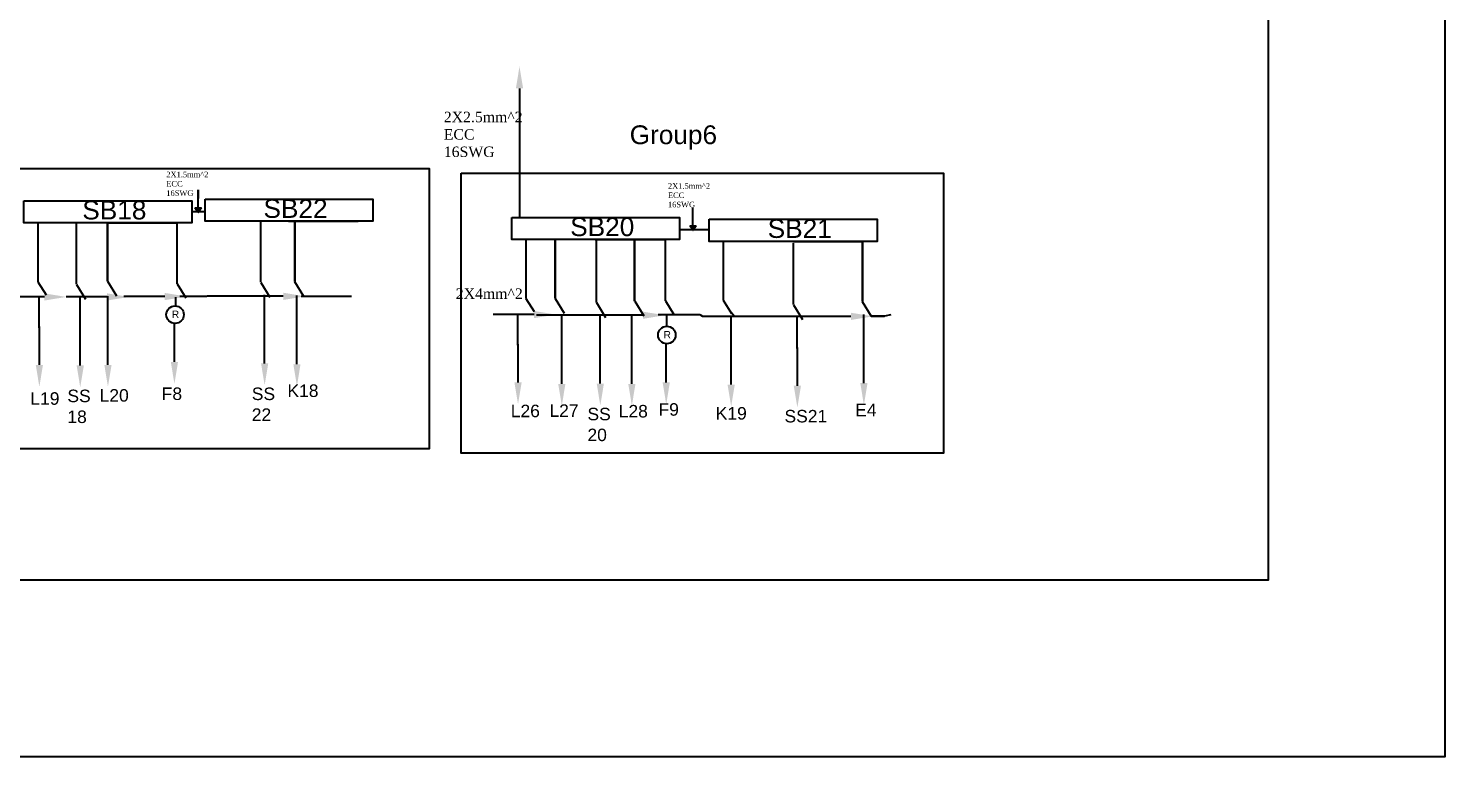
# Model space of a CAD drawing. Header units: inches. Extents: x -412 to 20037, y 548 to 16595.
# Drawn here: x 9136 to 10107, y 6038 to 6537 of the extents above; entities that cross this region are included whole.
import ezdxf
from ezdxf import colors
from ezdxf.entities.mleader import LeaderData, LeaderLine
from ezdxf.math import Vec2, Vec3

# ---------------------------------------------------------------- set-up
doc = ezdxf.new("R2010")
doc.units = ezdxf.units.IN
doc.header["$MEASUREMENT"] = 0
doc.styles.add('A', font='times.ttf', dxfattribs={"height": 12})
doc.styles.get("Standard").update_dxf_attribs({"font": 'arial.ttf'})

msp = doc.modelspace()

# ---------------------------------------------------------------- hatches: boundary and pattern name
h = msp.add_hatch()
h.set_pattern_fill('ANSI31', scale=0.387088)
h.set_pattern_definition([(45, (9058.131158, 8031.80283), (-0.034214049, 0.034214049), [])])
h.paths.add_polyline_path([(9250.71, 6413.97), (9252.84, 6410.87), (9254.97, 6413.97)])
h = msp.add_hatch()
h.set_pattern_fill('ANSI31', scale=0.387088)
h.set_pattern_definition([(45, (9397.178835, 8019.568937), (-0.034214049, 0.034214049), [])])
h.paths.add_polyline_path([(9589.76, 6401.74), (9591.88, 6398.64), (9594.01, 6401.74)])

# ---------------------------------------------------------------- linework, layer by layer
for p, q in [((9252.81, 6413.26), (9252.81, 6426.35)), ((9252.81, 6426.35), (9252.81, 6420.28)), ((9257.48, 6411.34), (9248.41, 6411.34)), ((9250.71, 6413.97), (9254.97, 6413.97)), ((9250.71, 6413.97), (9254.97, 6413.97)), ((9252.84, 6410.87), (9250.71, 6413.97)), ((9254.97, 6413.97), (9252.84, 6410.87)), ((9591.78, 6400.82), (9591.78, 6413.91)), ((9163.13, 6403.66), (9142.96, 6403.66)), ((9142.96, 6403.66), (9142.96, 6363.29)), ((9238.28, 6403.66), (9163.13, 6403.66)), ((9169.21, 6403.72), (9169.21, 6361.6)), ((9190.62, 6403.66), (9190.62, 6363.72)), ((9190.62, 6363.72), (9190.62, 6403.66)), ((9190.62, 6403.66), (9217.54, 6403.66)), ((9217.54, 6403.66), (9238.28, 6403.66)), ((9238.48, 6392.72), (9238.48, 6403.66)), ((9287.27, 6404.73), (9267.11, 6404.73)), ((9362.43, 6404.73), (9287.27, 6404.73)), ((9295.57, 6405.15), (9295.57, 6363.04)), ((9314.77, 6404.73), (9341.68, 6404.73)), ((9318.93, 6404.73), (9318.93, 6363.49)), ((9318.93, 6363.49), (9318.93, 6404.73)), ((9341.68, 6404.73), (9362.43, 6404.73)), ((9602.98, 6398.84), (9582.73, 6398.84)), ((9589.76, 6401.74), (9594.01, 6401.74)), ((9589.76, 6401.74), (9594.01, 6401.74)), ((9591.88, 6398.64), (9589.76, 6401.74)), ((9594.01, 6401.74), (9591.88, 6398.64)), ((9238.48, 6374.34), (9238.48, 6393.34)), ((9497.45, 6392.24), (9477.28, 6392.24)), ((9477.28, 6392.24), (9477.28, 6351.87)), ((9572.6, 6392.24), (9497.45, 6392.24)), ((9497.45, 6392.24), (9497.45, 6351.87)), ((9497.45, 6351.87), (9497.45, 6392.24)), ((9524.94, 6392.24), (9551.86, 6392.24)), ((9525.58, 6391.28), (9525.58, 6349.16)), ((9551.86, 6392.24), (9551.86, 6350.13)), ((9551.86, 6350.13), (9551.86, 6392.24)), ((9551.86, 6392.24), (9572.6, 6392.24)), ((9572.98, 6383.22), (9572.98, 6392.24)), ((9632.77, 6391.01), (9612.61, 6391.01)), ((9612.61, 6391.01), (9612.61, 6350.63)), ((9707.93, 6391.01), (9632.77, 6391.01)), ((9660.27, 6391.01), (9687.18, 6391.01)), ((9660.59, 6389.82), (9660.59, 6347.71)), ((9687.18, 6391.01), (9707.93, 6391.01)), ((9707.93, 6391.01), (9707.93, 6349.77)), ((9707.93, 6349.77), (9707.93, 6391.01)), ((9572.98, 6365.34), (9572.98, 6385.84)), ((9238.48, 6361.94), (9238.48, 6374.84)), ((9142.96, 6363.29), (9148.61, 6354.31)), ((9169.32, 6361.42), (9175.53, 6351.36)), ((9190.58, 6363.83), (9196.79, 6353.76)), ((9238.48, 6361.94), (9244.4, 6352.34)), ((9295.67, 6362.86), (9301.88, 6352.8)), ((9318.84, 6363.47), (9325.05, 6353.41)), ((9572.98, 6350.22), (9572.98, 6365.34)), ((9143.93, 6331.84), (9143.93, 6353.34)), ((9171.95, 6331.46), (9171.95, 6352.96)), ((9190.93, 6331.84), (9190.93, 6353.34)), ((9237.48, 6346.34), (9237.48, 6352.84)), ((9258.78, 6353.12), (9240.2, 6353.12)), ((9258.93, 6353.34), (9258.78, 6353.12)), ((9263.98, 6353.34), (9258.93, 6353.34)), ((9284.98, 6353.34), (9263.48, 6353.34)), ((9298.3, 6332.9), (9298.3, 6354.4)), ((9320.43, 6332.34), (9320.43, 6353.84)), ((9323.48, 6353.34), (9357.98, 6353.34)), ((9477.28, 6351.87), (9482.93, 6342.89)), ((9497.45, 6351.87), (9503.66, 6341.8)), ((9525.69, 6348.99), (9531.9, 6338.92)), ((9551.96, 6349.95), (9558.17, 6339.88)), ((9572.98, 6350.22), (9578.72, 6340.92)), ((9612.61, 6350.63), (9618.26, 6341.66)), ((9660.7, 6347.53), (9666.91, 6337.46)), ((9707.84, 6349.75), (9714.05, 6339.68)), ((9471.93, 6319.84), (9471.93, 6341.34)), ((9529.61, 6340.37), (9484.52, 6340.37)), ((9501.93, 6318.84), (9501.93, 6340.34)), ((9528.32, 6319.02), (9528.32, 6340.52)), ((9549.93, 6318.84), (9549.93, 6340.34)), ((9567.98, 6340.84), (9596.53, 6340.84)), ((9573.98, 6332.84), (9573.98, 6340.84)), ((9596.53, 6340.84), (9598.32, 6339.69)), ((9598.32, 6339.69), (9626.98, 6339.69)), ((9619.98, 6339.69), (9617.98, 6342.19)), ((9617.98, 6318.34), (9617.98, 6339.84)), ((9672.17, 6339.61), (9619.55, 6339.61)), ((9663.33, 6317.56), (9663.33, 6339.06)), ((9708.93, 6319.34), (9708.93, 6340.84)), ((9722.98, 6339.69), (9713.98, 6339.69)), ((9713.98, 6339.69), (9722.98, 6339.69)), ((9727.48, 6340.69), (9722.98, 6339.69))]:
    msp.add_line(p, q)
for points in [[(7740.38, 7036.07), (10106.94, 7036.07), (10106.94, 6037.88), (7740.38, 6037.88)], [(7859.48, 6915.84), (9985.98, 6915.84), (9985.98, 6158.84), (7859.48, 6158.84)], [(8816.48, 6440.84), (9410.98, 6440.84), (9410.98, 6248.84), (8816.48, 6248.84)], [(9432.98, 6437.84), (9763.48, 6437.84), (9763.48, 6245.84), (9432.98, 6245.84)], [(9133.33, 6418.87), (9248.41, 6418.87), (9248.41, 6403.66), (9133.33, 6403.66)], [(9257.48, 6419.94), (9372.56, 6419.94), (9372.56, 6404.73), (9257.48, 6404.73)], [(9467.65, 6407.45), (9582.73, 6407.45), (9582.73, 6392.24), (9467.65, 6392.24)], [(9602.98, 6406.21), (9718.06, 6406.21), (9718.06, 6391.01), (9602.98, 6391.01)]]:
    msp.add_lwpolyline(points, close=True)
for centre in [(9236.98, 6340.79), (9573.98, 6326.79)]:
    msp.add_circle(centre, 6)

# ---------------------------------------------------------------- texts
for p in [(9234.72, 6338.53), (9571.72, 6324.53)]:
    msp.add_text('R', height=5).set_placement(p)
at = {"color": 7, "lineweight": 40, "attachment_point": 1, "style": 'A'}
for s, insert, char_height, width in [('2X2.5mm^ 2\\PECC\\P16SWG', (9421.12, 6479.81), 7.154, 26.1882), ('2X1.5mm^ 2\\PECC 16SWG', (9230.95, 6438.75), 3.826, 14.0068), ('2X1.5mm^ 2\\PECC 16SWG', (9574.7, 6430.88), 3.826, 14.0068), ('2X4mm^ 2', (9429.32, 6358.76), 7.154, 26.1882)]:
    msp.add_mtext(s, dxfattribs=dict(at, insert=insert, char_height=char_height, width=width))
at = {"attachment_point": 1}
for s, width, insert, char_height in [('Group6', 0.2633, (9548.48, 6470.48), 12.857), ('SB18', 0.2633, (9173.4, 6418.87), 12.857), ('SB22', 0.2633, (9297.55, 6419.94), 12.857), ('SB20', 0.2633, (9507.72, 6407.45), 12.857), ('SB21', 0.2633, (9643.05, 6406.21), 12.857), ('SS\\P18', 2.307, (9163.17, 6289.38), 8.571), ('L20', 2.307, (9185.26, 6289.74), 8.571), ('F8', 2.307, (9227.81, 6290.87), 8.571), ('SS\\P22', 2.307, (9289.53, 6290.82), 8.571), ('K18', 2.307, (9313.96, 6292.94), 8.571), ('L19', 2.307, (9137.79, 6287.6), 8.571), ('L27', 2.307, (9493.5, 6279.31), 8.571), ('F9', 2.307, (9568.23, 6280.1), 8.571), ('E4', 2.307, (9702.96, 6279.72), 8.571), ('L26', 2.307, (9466.98, 6279.09), 8.571), ('SS\\P20', 2.307, (9519.54, 6276.95), 8.571), ('L28', 2.307, (9540.97, 6278.91), 8.571), ('K19', 8.5714, (9607.44, 6277.44), 8.571), ('SS21', 2.307, (9654.56, 6275.49), 8.571)]:
    msp.add_mtext_dynamic_manual_height_columns(s, width=width, gutter_width=0.119, heights=[0], dxfattribs=dict(at, insert=insert, char_height=char_height))

# ---------------------------------------------------------------- leaders
at = {"color": 0}
ml = msp.add_multileader_mtext('Standard', dxfattribs=at)
ml.set_content('')
ml.set_leader_properties()
ml.build(insert=Vec2(0, 0))
ml.multileader.update_dxf_attribs({"dogleg_length": 0.36, "arrow_head_size": 15, "scale": 700})
ctx = ml.context
ctx.base_point, ctx.scale, ctx.char_height, ctx.arrow_head_size, ctx.landing_gap_size, ctx.plane_origin = Vec3(9502.98, 6407.34), 700, 15, 15, 7.5, Vec3(9472.98, 6510.85)
notes = []
notes.append((ctx, [(0, (1, 1, 0), (9472.98, 6407.34), (1, 0), 30, [(0, [(9472.98, 6510.85)], 0, [])])]))
ctx.mtext.insert, ctx.mtext.flow_direction = Vec3(9510.48, 6414.84), 5
ml = msp.add_multileader_mtext('Standard')
ml.set_content('', color=256)
ml.set_leader_properties()
ml.build(insert=Vec2(0, 0))
ml.multileader.update_dxf_attribs({"dogleg_length": 0.36, "arrow_head_size": 15, "scale": 700})
ctx = ml.context
ctx.base_point, ctx.scale, ctx.char_height, ctx.arrow_head_size, ctx.landing_gap_size, ctx.plane_origin, ctx.plane_x_axis, ctx.plane_y_axis = Vec3(9119.48, 6352.95), 700, 15, 15, 7.5, Vec3(9162.43, 6352.91), Vec3(0, 1), Vec3(-1, 0)
notes.append((ctx, [(0, (1, 1, 0), (9119.48, 6352.91), (0, 1), 0.0429, [(0, [(9162.43, 6352.91)], 0, [])])]))
ctx.mtext.insert, ctx.mtext.text_direction, ctx.mtext.rotation, ctx.mtext.flow_direction = Vec3(9111.98, 6360.45), Vec3(0, 1), 1.570796, 5
ml = msp.add_multileader_mtext('Standard')
ml.set_content('', color=256)
ml.set_leader_properties()
ml.build(insert=Vec2(0, 0))
ml.multileader.update_dxf_attribs({"dogleg_length": 0.36, "arrow_head_size": 15, "scale": 700})
ctx = ml.context
ctx.base_point, ctx.scale, ctx.char_height, ctx.arrow_head_size, ctx.landing_gap_size, ctx.plane_origin, ctx.plane_x_axis, ctx.plane_y_axis = Vec3(9162.43, 6352.95), 700, 15, 15, 7.5, Vec3(9205.38, 6352.91), Vec3(0, 1), Vec3(-1, 0)
notes.append((ctx, [(0, (1, 1, 0), (9162.43, 6352.91), (0, 1), 0.0429, [(0, [(9205.38, 6352.91)], 0, [])])]))
ctx.mtext.insert, ctx.mtext.text_direction, ctx.mtext.rotation, ctx.mtext.flow_direction = Vec3(9154.93, 6360.45), Vec3(0, 1), 1.570796, 5
ml = msp.add_multileader_mtext('Standard')
ml.set_content('', color=256)
ml.set_leader_properties()
ml.build(insert=Vec2(0, 0))
ml.multileader.update_dxf_attribs({"dogleg_length": 0.36, "arrow_head_size": 15, "scale": 700})
ctx = ml.context
ctx.base_point, ctx.scale, ctx.char_height, ctx.arrow_head_size, ctx.landing_gap_size, ctx.plane_origin, ctx.plane_x_axis, ctx.plane_y_axis = Vec3(9201.94, 6353.23), 700, 15, 15, 7.5, Vec3(9244.89, 6353.19), Vec3(0, 1), Vec3(-1, 0)
notes.append((ctx, [(0, (1, 1, 0), (9201.94, 6353.19), (0, 1), 0.0429, [(0, [(9244.89, 6353.19)], 0, [])])]))
ctx.mtext.insert, ctx.mtext.text_direction, ctx.mtext.rotation, ctx.mtext.flow_direction = Vec3(9194.44, 6360.73), Vec3(0, 1), 1.570796, 5
ml = msp.add_multileader_mtext('Standard')
ml.set_content('', color=256)
ml.set_leader_properties()
ml.build(insert=Vec2(0, 0))
ml.multileader.update_dxf_attribs({"dogleg_length": 0.36, "arrow_head_size": 15, "scale": 700})
ctx = ml.context
ctx.base_point, ctx.scale, ctx.char_height, ctx.arrow_head_size, ctx.landing_gap_size, ctx.plane_origin, ctx.plane_x_axis, ctx.plane_y_axis = Vec3(9283.17, 6353.38), 700, 15, 15, 7.5, Vec3(9326.12, 6353.33), Vec3(0, 1), Vec3(-1, 0)
notes.append((ctx, [(0, (1, 1, 0), (9283.17, 6353.33), (0, 1), 0.0429, [(0, [(9326.12, 6353.33)], 0, [])])]))
ctx.mtext.insert, ctx.mtext.text_direction, ctx.mtext.rotation, ctx.mtext.flow_direction = Vec3(9275.67, 6360.88), Vec3(0, 1), 1.570796, 5
ml = msp.add_multileader_mtext('Standard')
ml.set_content('', color=256)
ml.set_leader_properties()
ml.build(insert=Vec2(0, 0))
ml.multileader.update_dxf_attribs({"dogleg_length": 0.36, "arrow_head_size": 15, "scale": 700})
ctx = ml.context
ctx.base_point, ctx.scale, ctx.char_height, ctx.arrow_head_size, ctx.landing_gap_size, ctx.plane_origin, ctx.plane_x_axis, ctx.plane_y_axis = Vec3(9454.98, 6340.88), 700, 15, 15, 7.5, Vec3(9497.93, 6340.83), Vec3(0, 1), Vec3(-1, 0)
notes.append((ctx, [(0, (1, 1, 0), (9454.98, 6340.83), (0, 1), 0.0429, [(0, [(9497.93, 6340.83)], 0, [])])]))
ctx.mtext.insert, ctx.mtext.text_direction, ctx.mtext.rotation, ctx.mtext.flow_direction = Vec3(9447.48, 6348.38), Vec3(0, 1), 1.570796, 5
ml = msp.add_multileader_mtext('Standard')
ml.set_content('', color=256)
ml.set_leader_properties()
ml.build(insert=Vec2(0, 0))
ml.multileader.update_dxf_attribs({"dogleg_length": 0.36, "arrow_head_size": 15, "scale": 700})
ctx = ml.context
ctx.base_point, ctx.scale, ctx.char_height, ctx.arrow_head_size, ctx.landing_gap_size, ctx.plane_origin, ctx.plane_x_axis, ctx.plane_y_axis = Vec3(9529.61, 6340.41), 700, 15, 15, 7.5, Vec3(9572.55, 6340.37), Vec3(0, 1), Vec3(-1, 0)
notes.append((ctx, [(0, (1, 1, 0), (9529.61, 6340.37), (0, 1), 0.0429, [(0, [(9572.55, 6340.37)], 0, [])])]))
ctx.mtext.insert, ctx.mtext.text_direction, ctx.mtext.rotation, ctx.mtext.flow_direction = Vec3(9522.11, 6347.91), Vec3(0, 1), 1.570796, 5
ml = msp.add_multileader_mtext('Standard')
ml.set_content('', color=256)
ml.set_leader_properties()
ml.build(insert=Vec2(0, 0))
ml.multileader.update_dxf_attribs({"dogleg_length": 0.36, "arrow_head_size": 15, "scale": 700})
ctx = ml.context
ctx.base_point, ctx.scale, ctx.char_height, ctx.arrow_head_size, ctx.landing_gap_size, ctx.plane_origin = Vec3(9144.02, 6332.64), 700, 15, 15, 7.5, Vec3(9143.98, 6291.34)
notes.append((ctx, [(0, (1, 1, 0), (9143.98, 6332.64), (1, 0), 0.0429, [(0, [(9143.98, 6291.34)], 0, [])])]))
ctx.mtext.insert, ctx.mtext.flow_direction = Vec3(9151.52, 6340.14), 5
ml = msp.add_multileader_mtext('Standard')
ml.set_content('', color=256)
ml.set_leader_properties()
ml.build(insert=Vec2(0, 0))
ml.multileader.update_dxf_attribs({"dogleg_length": 0.36, "arrow_head_size": 15, "scale": 700})
ctx = ml.context
ctx.base_point, ctx.scale, ctx.char_height, ctx.arrow_head_size, ctx.landing_gap_size, ctx.plane_origin = Vec3(9172.04, 6332.26), 700, 15, 15, 7.5, Vec3(9171.99, 6290.96)
notes.append((ctx, [(0, (1, 1, 0), (9171.99, 6332.26), (1, 0), 0.0429, [(0, [(9171.99, 6290.96)], 0, [])])]))
ctx.mtext.insert, ctx.mtext.flow_direction = Vec3(9179.54, 6339.76), 5
ml = msp.add_multileader_mtext('Standard')
ml.set_content('', color=256)
ml.set_leader_properties()
ml.build(insert=Vec2(0, 0))
ml.multileader.update_dxf_attribs({"dogleg_length": 0.36, "arrow_head_size": 15, "scale": 700})
ctx = ml.context
ctx.base_point, ctx.scale, ctx.char_height, ctx.arrow_head_size, ctx.landing_gap_size, ctx.plane_origin = Vec3(9191.02, 6332.64), 700, 15, 15, 7.5, Vec3(9190.98, 6291.34)
notes.append((ctx, [(0, (1, 1, 0), (9190.98, 6332.64), (1, 0), 0.0429, [(0, [(9190.98, 6291.34)], 0, [])])]))
ctx.mtext.insert, ctx.mtext.flow_direction = Vec3(9198.52, 6340.14), 5
ml = msp.add_multileader_mtext('Standard')
ml.set_content('', color=256)
ml.set_leader_properties()
ml.build(insert=Vec2(0, 0))
ml.multileader.update_dxf_attribs({"dogleg_length": 0.36, "arrow_head_size": 15, "scale": 700})
ctx = ml.context
ctx.base_point, ctx.scale, ctx.char_height, ctx.arrow_head_size, ctx.landing_gap_size, ctx.plane_origin = Vec3(9236.57, 6334.64), 700, 15, 15, 7.5, Vec3(9236.53, 6293.34)
notes.append((ctx, [(0, (1, 1, 0), (9236.53, 6334.64), (1, 0), 0.0429, [(0, [(9236.53, 6293.34)], 0, [])])]))
ctx.mtext.insert, ctx.mtext.flow_direction = Vec3(9244.07, 6342.14), 5
ml = msp.add_multileader_mtext('Standard')
ml.set_content('', color=256)
ml.set_leader_properties()
ml.build(insert=Vec2(0, 0))
ml.multileader.update_dxf_attribs({"dogleg_length": 0.36, "arrow_head_size": 15, "scale": 700})
ctx = ml.context
ctx.base_point, ctx.scale, ctx.char_height, ctx.arrow_head_size, ctx.landing_gap_size, ctx.plane_origin = Vec3(9298.39, 6333.7), 700, 15, 15, 7.5, Vec3(9298.35, 6292.4)
notes.append((ctx, [(0, (1, 1, 0), (9298.35, 6333.7), (1, 0), 0.0429, [(0, [(9298.35, 6292.4)], 0, [])])]))
ctx.mtext.insert, ctx.mtext.flow_direction = Vec3(9305.89, 6341.2), 5
ml = msp.add_multileader_mtext('Standard')
ml.set_content('', color=256)
ml.set_leader_properties()
ml.build(insert=Vec2(0, 0))
ml.multileader.update_dxf_attribs({"dogleg_length": 0.36, "arrow_head_size": 15, "scale": 700})
ctx = ml.context
ctx.base_point, ctx.scale, ctx.char_height, ctx.arrow_head_size, ctx.landing_gap_size, ctx.plane_origin = Vec3(9320.52, 6333.14), 700, 15, 15, 7.5, Vec3(9320.48, 6291.84)
notes.append((ctx, [(0, (1, 1, 0), (9320.48, 6333.14), (1, 0), 0.0429, [(0, [(9320.48, 6291.84)], 0, [])])]))
ctx.mtext.insert, ctx.mtext.flow_direction = Vec3(9328.02, 6340.64), 5
ml = msp.add_multileader_mtext('Standard')
ml.set_content('', color=256)
ml.set_leader_properties()
ml.build(insert=Vec2(0, 0))
ml.multileader.update_dxf_attribs({"dogleg_length": 0.36, "arrow_head_size": 15, "scale": 700})
ctx = ml.context
ctx.base_point, ctx.scale, ctx.char_height, ctx.arrow_head_size, ctx.landing_gap_size, ctx.plane_origin, ctx.plane_x_axis, ctx.plane_y_axis = Vec3(9672.17, 6339.65), 700, 15, 15, 7.5, Vec3(9715.12, 6339.61), Vec3(0, 1), Vec3(-1, 0)
notes.append((ctx, [(0, (1, 1, 0), (9672.17, 6339.61), (0, 1), 0.0429, [(0, [(9715.12, 6339.61)], 0, [])])]))
ctx.mtext.insert, ctx.mtext.text_direction, ctx.mtext.rotation, ctx.mtext.flow_direction = Vec3(9664.67, 6347.15), Vec3(0, 1), 1.570796, 5
ml = msp.add_multileader_mtext('Standard')
ml.set_content('', color=256)
ml.set_leader_properties()
ml.build(insert=Vec2(0, 0))
ml.multileader.update_dxf_attribs({"dogleg_length": 0.36, "arrow_head_size": 15, "scale": 700})
ctx = ml.context
ctx.base_point, ctx.scale, ctx.char_height, ctx.arrow_head_size, ctx.landing_gap_size, ctx.plane_origin = Vec3(9472.02, 6320.64), 700, 15, 15, 7.5, Vec3(9471.98, 6279.34)
notes.append((ctx, [(0, (1, 1, 0), (9471.98, 6320.64), (1, 0), 0.0429, [(0, [(9471.98, 6279.34)], 0, [])])]))
ctx.mtext.insert, ctx.mtext.flow_direction = Vec3(9479.52, 6328.14), 5
ml = msp.add_multileader_mtext('Standard')
ml.set_content('', color=256)
ml.set_leader_properties()
ml.build(insert=Vec2(0, 0))
ml.multileader.update_dxf_attribs({"dogleg_length": 0.36, "arrow_head_size": 15, "scale": 700})
ctx = ml.context
ctx.base_point, ctx.scale, ctx.char_height, ctx.arrow_head_size, ctx.landing_gap_size, ctx.plane_origin = Vec3(9573.57, 6320.64), 700, 15, 15, 7.5, Vec3(9573.53, 6279.34)
notes.append((ctx, [(0, (1, 1, 0), (9573.53, 6320.64), (1, 0), 0.0429, [(0, [(9573.53, 6279.34)], 0, [])])]))
ctx.mtext.insert, ctx.mtext.flow_direction = Vec3(9581.07, 6328.14), 5
ml = msp.add_multileader_mtext('Standard')
ml.set_content('', color=256)
ml.set_leader_properties()
ml.build(insert=Vec2(0, 0))
ml.multileader.update_dxf_attribs({"dogleg_length": 0.36, "arrow_head_size": 15, "scale": 700})
ctx = ml.context
ctx.base_point, ctx.scale, ctx.char_height, ctx.arrow_head_size, ctx.landing_gap_size, ctx.plane_origin = Vec3(9502.02, 6319.64), 700, 15, 15, 7.5, Vec3(9501.98, 6278.34)
notes.append((ctx, [(0, (1, 1, 0), (9501.98, 6319.64), (1, 0), 0.0429, [(0, [(9501.98, 6278.34)], 0, [])])]))
ctx.mtext.insert, ctx.mtext.flow_direction = Vec3(9509.52, 6327.14), 5
ml = msp.add_multileader_mtext('Standard')
ml.set_content('', color=256)
ml.set_leader_properties()
ml.build(insert=Vec2(0, 0))
ml.multileader.update_dxf_attribs({"dogleg_length": 0.36, "arrow_head_size": 15, "scale": 700})
ctx = ml.context
ctx.base_point, ctx.scale, ctx.char_height, ctx.arrow_head_size, ctx.landing_gap_size, ctx.plane_origin = Vec3(9528.41, 6319.82), 700, 15, 15, 7.5, Vec3(9528.36, 6278.52)
notes.append((ctx, [(0, (1, 1, 0), (9528.36, 6319.82), (1, 0), 0.0429, [(0, [(9528.36, 6278.52)], 0, [])])]))
ctx.mtext.insert, ctx.mtext.flow_direction = Vec3(9535.91, 6327.32), 5
ml = msp.add_multileader_mtext('Standard')
ml.set_content('', color=256)
ml.set_leader_properties()
ml.build(insert=Vec2(0, 0))
ml.multileader.update_dxf_attribs({"dogleg_length": 0.36, "arrow_head_size": 15, "scale": 700})
ctx = ml.context
ctx.base_point, ctx.scale, ctx.char_height, ctx.arrow_head_size, ctx.landing_gap_size, ctx.plane_origin = Vec3(9550.02, 6319.64), 700, 15, 15, 7.5, Vec3(9549.98, 6278.34)
notes.append((ctx, [(0, (1, 1, 0), (9549.98, 6319.64), (1, 0), 0.0429, [(0, [(9549.98, 6278.34)], 0, [])])]))
ctx.mtext.insert, ctx.mtext.flow_direction = Vec3(9557.52, 6327.14), 5
ml = msp.add_multileader_mtext('Standard')
ml.set_content('', color=256)
ml.set_leader_properties()
ml.build(insert=Vec2(0, 0))
ml.multileader.update_dxf_attribs({"dogleg_length": 0.36, "arrow_head_size": 15, "scale": 700})
ctx = ml.context
ctx.base_point, ctx.scale, ctx.char_height, ctx.arrow_head_size, ctx.landing_gap_size, ctx.plane_origin = Vec3(9618.07, 6319.14), 700, 15, 15, 7.5, Vec3(9618.03, 6277.84)
notes.append((ctx, [(0, (1, 1, 0), (9618.03, 6319.14), (1, 0), 0.0429, [(0, [(9618.03, 6277.84)], 0, [])])]))
ctx.mtext.insert, ctx.mtext.flow_direction = Vec3(9625.57, 6326.64), 5
ml = msp.add_multileader_mtext('Standard')
ml.set_content('', color=256)
ml.set_leader_properties()
ml.build(insert=Vec2(0, 0))
ml.multileader.update_dxf_attribs({"dogleg_length": 0.36, "arrow_head_size": 15, "scale": 700})
ctx = ml.context
ctx.base_point, ctx.scale, ctx.char_height, ctx.arrow_head_size, ctx.landing_gap_size, ctx.plane_origin = Vec3(9663.42, 6318.36), 700, 15, 15, 7.5, Vec3(9663.38, 6277.06)
notes.append((ctx, [(0, (1, 1, 0), (9663.38, 6318.36), (1, 0), 0.0429, [(0, [(9663.38, 6277.06)], 0, [])])]))
ctx.mtext.insert, ctx.mtext.flow_direction = Vec3(9670.92, 6325.86), 5
ml = msp.add_multileader_mtext('Standard')
ml.set_content('', color=256)
ml.set_leader_properties()
ml.build(insert=Vec2(0, 0))
ml.multileader.update_dxf_attribs({"dogleg_length": 0.36, "arrow_head_size": 15, "scale": 700})
ctx = ml.context
ctx.base_point, ctx.scale, ctx.char_height, ctx.arrow_head_size, ctx.landing_gap_size, ctx.plane_origin = Vec3(9709.02, 6320.14), 700, 15, 15, 7.5, Vec3(9708.98, 6278.84)
notes.append((ctx, [(0, (1, 1, 0), (9708.98, 6320.14), (1, 0), 0.0429, [(0, [(9708.98, 6278.84)], 0, [])])]))
ctx.mtext.insert, ctx.mtext.flow_direction = Vec3(9716.52, 6327.64), 5
for ctx, leaders in notes:
    for number, flags, end, landing, length, lines in leaders:
        leader = LeaderData()
        leader.index, (leader.has_last_leader_line, leader.has_dogleg_vector, leader.attachment_direction) = number, flags
        leader.last_leader_point, leader.dogleg_vector, leader.dogleg_length = Vec3(end), Vec3(landing), length
        for number, points, colour, breaks in lines:
            line = LeaderLine()
            line.index, line.vertices, line.color, line.breaks = number, Vec3.list(points), colors.encode_raw_color(colour), breaks
            leader.lines.append(line)
        ctx.leaders.append(leader)

doc.saveas('drawing.dxf')
